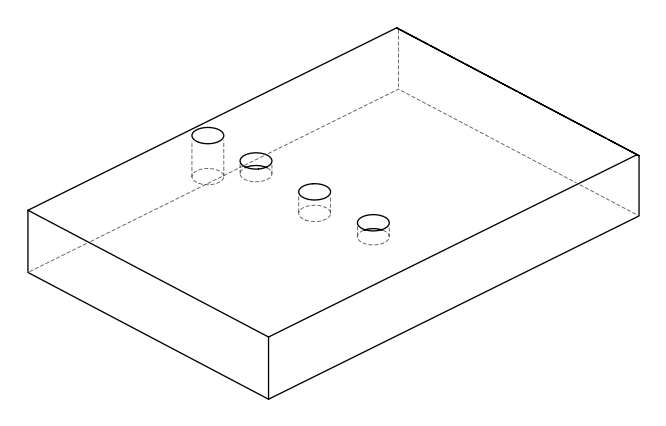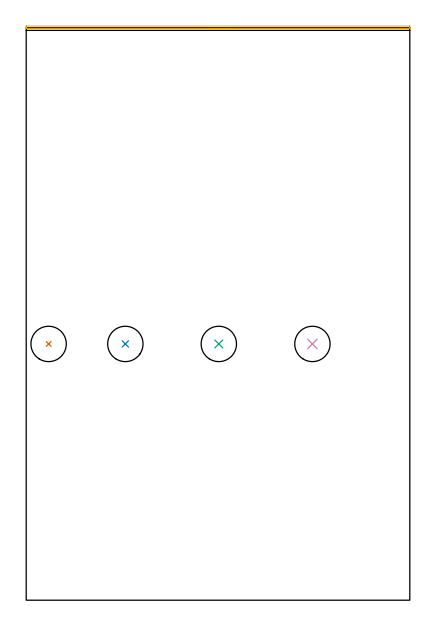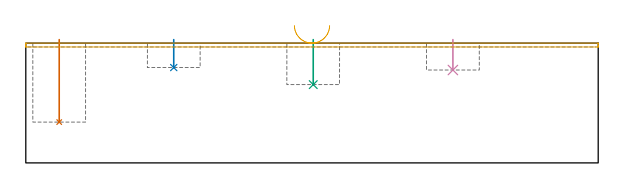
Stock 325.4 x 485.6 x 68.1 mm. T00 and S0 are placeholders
(PLAN: 5 operations, 1 tool changes, 3.2 min)
(1 INDEXABLE_INSERT_DRILL_BLIND_HOLE_FROM_SOLID | STEP1POCKET | UGT0302_009 | 0.19 min | 31704 mm3)
(2 INDEXABLE_INSERT_DRILL_BLIND_HOLE_FROM_SOLID_1 | STEP1POCKET_1 | UGT0302_009 | 0.07 min | 9813 mm3)
(3 INDEXABLE_INSERT_DRILL_BLIND_HOLE_FROM_SOLID_2 | STEP1POCKET_2 | UGT0302_009 | 0.1 min | 16666 mm3)
(4 INDEXABLE_INSERT_DRILL_BLIND_HOLE_FROM_SOLID_3 | STEP1POCKET_3 | UGT0302_009 | 0.07 min | 10801 mm3)
(5 AREA_MILL | FG_CHAMFER_SURFACE | UGT0205_001 | 2.75 min | 789 mm3)
(TOOL UGT0302_009 | Indexable Insert Drill 30mm | D30 PA180 FL50 Z2)
(TOOL UGT0205_001 | Chamfer Mill 20 x 3 x 45 deg. | D20 FL50 Z2)
(OP 1 INDEXABLE_INSERT_DRILL_BLIND_HOLE_FROM_SOLID)
G17 G21 G94 G90
T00 M6
G54
G17 G0 G90 X19. Y217.4 S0 M3
G43 Z78.1 H0
G94 G81 G98 Z23.2 F250. R70.1
G80
M5
M2
(OP 2 INDEXABLE_INSERT_DRILL_BLIND_HOLE_FROM_SOLID_1)
G17 G21 G94 G90
T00 M6
G54
G17 G0 G90 X84.1 Y217.4 S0 M3
G43 Z78.1 H0
G94 G81 G98 Z54.2 F250. R70.1
G80
M5
M2
(OP 3 INDEXABLE_INSERT_DRILL_BLIND_HOLE_FROM_SOLID_2)
G17 G21 G94 G90
T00 M6
G54
G17 G0 G90 X163.4 Y217.4 S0 M3
G43 Z78.1 H0
G94 G81 G98 Z44.5 F250. R70.1
G80
M5
M2
(OP 4 INDEXABLE_INSERT_DRILL_BLIND_HOLE_FROM_SOLID_3)
G17 G21 G94 G90
T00 M6
G54
G17 G0 G90 X242.8 Y217.4 S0 M3
G43 Z78.1 H0
G94 G81 G98 Z52.8 F250. R70.1
G80
M5
M2
(OP 5 AREA_MILL)
G17 G21 G94 G90
T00 M6
G54
G17 G0 G90 X172.7 Y484.9 S1061 M3
G43 Z78.1 H0
G94 G1 X172.662 Z77.228 F250.
X172.548 Z76.363
X172.359 Z75.512
X172.097 Z74.68
X171.763 Z73.874
X171.36 Z73.1
X170.891 Z72.364
X170.36 Z71.672
X169.771 Z71.029
X169.128 Z70.439
X168.436 Z69.908
X167.7 Z69.44
X166.926 Z69.037
X166.12 Z68.703
X165.288 Z68.441
X164.436 Z68.252
X163.572 Z68.138
X162.7 Z68.1
X0.167
X0.01 Y484.903 Z68.088
X0.003 Y484.986 Z68.006
X0. Y485.075 Z67.924
Y485.352 Z67.648
Y486. Z66.994
Y486.324 Z66.672
X0.003 Y486.866 Z66.13
X0.005 Y487.091 Z65.905
X0.049 Y487.095 Z65.903
X0.167 Y487.1 Z65.9
X324.907
X325.233 Y487.099 Z65.901
X325.351 Y487.095 Z65.903
X325.395 Y487.091 Z65.905
X325.4 Y486.866 Z66.13
Y486.324 Z66.672
Y486. Z66.994
Y485.075 Z67.924
X325.397 Y484.986 Z68.006
X325.39 Y484.903 Z68.088
X325.233 Y484.9 Z68.1
X162.7
X161.828 Z68.138
X160.963 Z68.252
X160.112 Z68.441
X159.28 Z68.703
X158.474 Z69.037
X157.7 Z69.44
X156.964 Z69.908
X156.272 Z70.439
X155.629 Z71.029
X155.04 Z71.672
X154.508 Z72.364
X154.04 Z73.1
X153.637 Z73.874
X153.303 Z74.68
X153.041 Z75.512
X152.852 Z76.363
X152.738 Z77.228
X152.7 Z78.1
M5
M2
